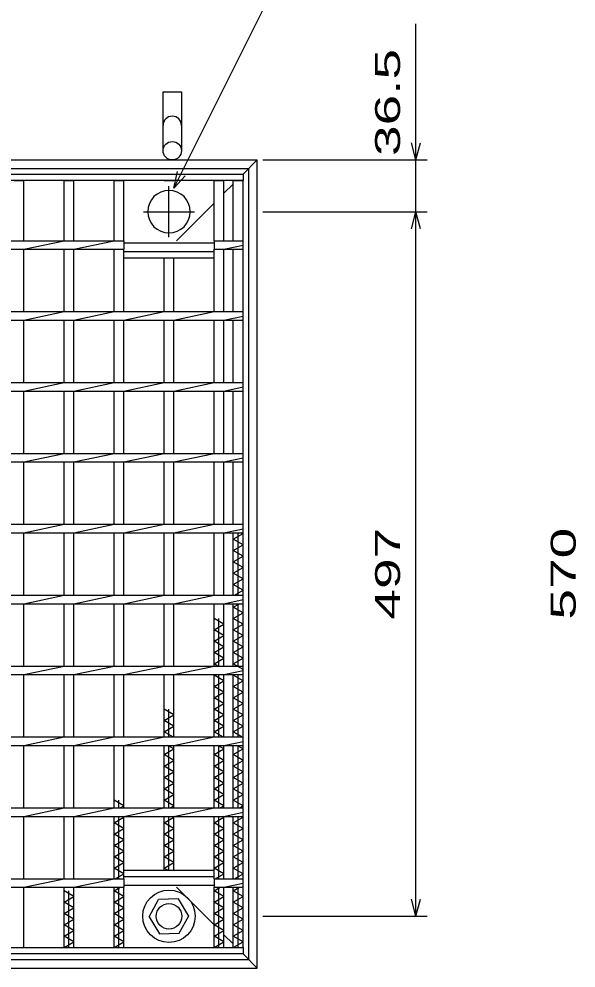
# Model space of a CAD drawing. Units: millimetres on the paper, with parts at other scales. Extents: x 0 to 355, y 0 to 234.
# Drawn here: x 111.6 to 160.8, y 107.7 to 191.4 of the extents above; entities that cross this region are included whole.
import ezdxf
from ezdxf.enums import TextEntityAlignment as Align

# ---------------------------------------------------------------- set-up
doc = ezdxf.new("R2010")
doc.units = ezdxf.units.MM
doc.linetypes.add('CHAIN', pattern=[18.5, 12, -1.5, 3.5, -1.5])
doc.linetypes.add('DASHED', pattern=[7.5, 6, -1.5])
for name, color, linetype, lineweight in [('16', 3, 'Continuous', 25), ('19', 6, 'Continuous', 25), ('22', 4, 'Continuous', 25)]:
    doc.layers.add(name, color=color, linetype=linetype, lineweight=lineweight)
doc.styles.add('ベクトル', font='')
doc.styles.get('ベクトル').set_extended_font_data('ベクトル')

msp = doc.modelspace()

# ---------------------------------------------------------------- linework, layer by layer
at = {"layer": '16'}
for p, q in [((62.625, 177.688), (131.375, 177.688)), ((131.375, 177.688), (131.375, 177.125)), ((131.375, 177.125), (62.625, 177.125)), ((111.162, 177.125), (112.037, 177.125)), ((112.037, 171.812), (112.037, 177.125)), ((115.575, 171.812), (115.575, 177.125)), ((115.575, 177.125), (116.45, 177.125)), ((116.45, 171.812), (116.45, 177.125)), ((119.988, 171.812), (119.988, 177.125)), ((119.988, 177.125), (120.863, 177.125)), ((120.863, 171.812), (120.863, 177.125)), ((124.4, 177.125), (125.275, 177.125)), ((128.812, 171.812), (128.812, 177.125)), ((128.812, 177.125), (129.688, 177.125)), ((129.688, 171.812), (129.688, 177.125)), ((130.5, 171.812), (130.5, 177.125)), ((130.5, 177.125), (131.375, 177.125)), ((131.375, 109.5), (131.375, 177.125)), ((75.863, 171.812), (120.863, 171.812)), ((112.037, 171.062), (115.575, 171.812)), ((116.45, 171.062), (119.988, 171.812)), ((120.863, 171.812), (120.863, 171.062)), ((120.863, 171.625), (128.813, 171.625)), ((128.812, 171.812), (131.375, 171.812)), ((128.812, 171.812), (128.812, 171.062)), ((131.375, 171.062), (131.375, 171.812)), ((75.863, 171.062), (120.863, 171.062)), ((112.037, 165.562), (112.037, 171.062)), ((115.575, 165.562), (115.575, 171.062)), ((116.45, 165.562), (116.45, 171.062)), ((119.988, 165.562), (119.988, 171.062)), ((120.863, 165.562), (120.863, 171.062)), ((120.863, 170.875), (128.813, 170.875)), ((120.863, 170.312), (120.863, 170.875)), ((128.812, 171.062), (131.375, 171.062)), ((128.812, 165.562), (128.812, 171.062)), ((128.813, 170.312), (128.813, 170.875)), ((129.688, 171.062), (131.375, 171.42)), ((129.688, 165.562), (129.688, 171.062)), ((130.5, 165.562), (130.5, 171.062)), ((120.863, 170.312), (128.813, 170.312)), ((124.4, 165.562), (124.4, 170.312)), ((125.275, 165.562), (125.275, 170.312)), ((62.625, 165.562), (131.375, 165.562)), ((112.037, 164.812), (115.575, 165.562)), ((116.45, 164.812), (119.988, 165.562)), ((120.863, 164.812), (124.4, 165.562)), ((125.275, 164.812), (128.812, 165.562)), ((129.688, 164.812), (131.375, 165.17)), ((131.375, 164.812), (131.375, 165.562)), ((62.625, 164.812), (131.375, 164.812)), ((112.037, 159.312), (112.037, 164.812)), ((115.575, 159.312), (115.575, 164.812)), ((116.45, 159.312), (116.45, 164.812)), ((119.988, 159.312), (119.988, 164.812)), ((120.863, 159.312), (120.863, 164.812)), ((124.4, 159.312), (124.4, 164.812)), ((125.275, 159.312), (125.275, 164.812)), ((128.812, 159.312), (128.812, 164.812)), ((129.688, 159.312), (129.688, 164.812)), ((130.5, 159.312), (130.5, 164.812)), ((62.625, 159.312), (131.375, 159.312)), ((112.037, 158.562), (115.575, 159.312)), ((116.45, 158.562), (119.988, 159.312)), ((120.863, 158.562), (124.4, 159.312)), ((125.275, 158.562), (128.812, 159.312)), ((131.375, 158.562), (131.375, 159.312)), ((62.625, 158.562), (131.375, 158.562)), ((112.037, 153.062), (112.037, 158.562)), ((115.575, 153.062), (115.575, 158.562)), ((116.45, 153.062), (116.45, 158.562)), ((119.988, 153.062), (119.988, 158.562)), ((120.863, 153.062), (120.863, 158.562)), ((124.4, 153.062), (124.4, 158.562)), ((125.275, 153.062), (125.275, 158.562)), ((128.812, 153.062), (128.812, 158.562)), ((129.688, 158.562), (131.375, 158.92)), ((129.688, 153.062), (129.688, 158.562)), ((130.5, 153.062), (130.5, 158.562)), ((62.625, 153.062), (131.375, 153.062)), ((62.625, 152.312), (131.375, 152.312)), ((112.037, 152.312), (115.575, 153.062)), ((112.037, 146.812), (112.037, 152.312)), ((115.575, 146.812), (115.575, 152.312)), ((116.45, 152.312), (119.988, 153.062)), ((116.45, 146.812), (116.45, 152.312)), ((119.988, 146.812), (119.988, 152.312)), ((120.863, 152.312), (124.4, 153.062)), ((120.863, 146.812), (120.863, 152.312)), ((124.4, 146.812), (124.4, 152.312)), ((125.275, 152.312), (128.812, 153.062)), ((125.275, 146.812), (125.275, 152.312)), ((128.812, 146.812), (128.812, 152.312)), ((129.688, 152.312), (131.375, 152.67)), ((129.688, 146.812), (129.688, 152.312)), ((130.5, 146.812), (130.5, 152.312)), ((131.375, 152.312), (131.375, 153.062)), ((62.625, 146.812), (131.375, 146.812)), ((112.037, 146.062), (115.575, 146.812)), ((116.45, 146.062), (119.988, 146.812)), ((120.863, 146.062), (124.4, 146.812)), ((125.275, 146.062), (128.812, 146.812)), ((131.375, 146.062), (131.375, 146.812)), ((62.625, 146.062), (131.375, 146.062)), ((112.037, 140.562), (112.037, 146.062)), ((115.575, 140.562), (115.575, 146.062)), ((116.45, 140.562), (116.45, 146.062)), ((119.988, 140.562), (119.988, 146.062)), ((120.863, 140.562), (120.863, 146.062)), ((124.4, 140.562), (124.4, 146.062)), ((125.275, 140.562), (125.275, 146.062)), ((128.812, 140.562), (128.812, 146.062)), ((129.688, 146.062), (131.375, 146.42)), ((129.688, 140.562), (129.688, 146.062)), ((130.5, 140.562), (130.5, 146.062)), ((130.5, 145.5), (131.375, 146)), ((130.938, 140.562), (130.938, 146.062)), ((131.375, 146), (131.266, 146.062)), ((131.375, 145), (130.5, 145.5)), ((130.5, 144.5), (131.375, 145)), ((131.375, 144), (130.5, 144.5)), ((130.5, 143.5), (131.375, 144)), ((131.375, 143), (130.5, 143.5)), ((130.5, 142.5), (131.375, 143)), ((131.375, 142), (130.5, 142.5)), ((130.5, 141.5), (131.375, 142)), ((131.375, 141), (130.5, 141.5)), ((130.609, 140.562), (131.375, 141)), ((62.625, 140.562), (131.375, 140.562)), ((62.625, 139.812), (131.375, 139.812)), ((112.037, 139.812), (115.575, 140.562)), ((112.037, 134.312), (112.037, 139.812)), ((115.575, 134.312), (115.575, 139.812)), ((116.45, 139.812), (119.988, 140.562)), ((116.45, 134.312), (116.45, 139.812)), ((119.988, 134.312), (119.988, 139.812)), ((120.863, 139.812), (124.4, 140.562)), ((120.863, 134.312), (120.863, 139.812)), ((124.4, 134.312), (124.4, 139.812)), ((125.275, 139.812), (128.812, 140.562)), ((125.275, 134.312), (125.275, 139.812)), ((128.812, 134.312), (128.812, 139.812)), ((129.688, 139.812), (131.375, 140.17)), ((129.688, 134.312), (129.688, 139.812)), ((130.5, 134.312), (130.5, 139.812)), ((130.5, 139.5), (131.047, 139.812)), ((130.938, 134.312), (130.938, 139.812)), ((131.375, 139.812), (131.375, 140.562)), ((131.375, 139), (130.5, 139.5)), ((130.5, 138.5), (131.375, 139)), ((129.688, 138), (128.812, 138.5)), ((129.25, 134.312), (129.25, 138.5)), ((131.375, 138), (130.5, 138.5)), ((128.812, 137.5), (129.688, 138)), ((129.688, 137), (128.812, 137.5)), ((130.5, 137.5), (131.375, 138)), ((131.375, 137), (130.5, 137.5)), ((128.812, 136.5), (129.688, 137)), ((129.688, 136), (128.812, 136.5)), ((130.5, 136.5), (131.375, 137)), ((131.375, 136), (130.5, 136.5)), ((128.812, 135.5), (129.688, 136)), ((130.5, 135.5), (131.375, 136)), ((129.688, 135), (128.812, 135.5)), ((128.812, 134.5), (129.688, 135)), ((131.375, 135), (130.5, 135.5)), ((130.5, 134.5), (131.375, 135)), ((62.625, 134.312), (131.375, 134.312)), ((112.037, 133.562), (115.575, 134.312)), ((116.45, 133.562), (119.988, 134.312)), ((120.863, 133.562), (124.4, 134.312)), ((125.275, 133.562), (128.812, 134.312)), ((129.141, 134.312), (128.812, 134.5)), ((129.688, 133.562), (131.375, 133.92)), ((131.375, 134), (130.5, 134.5)), ((131.375, 133.562), (131.375, 134.312)), ((62.625, 133.562), (131.375, 133.562)), ((112.037, 128.062), (112.037, 133.562)), ((115.575, 128.062), (115.575, 133.562)), ((116.45, 128.062), (116.45, 133.562)), ((119.988, 128.062), (119.988, 133.562)), ((120.863, 128.062), (120.863, 133.562)), ((124.4, 128.062), (124.4, 133.562)), ((125.275, 128.062), (125.275, 133.562)), ((128.812, 128.062), (128.812, 133.562)), ((128.812, 133.5), (128.922, 133.562)), ((129.688, 133), (128.812, 133.5)), ((129.25, 128.062), (129.25, 133.562)), ((129.688, 128.062), (129.688, 133.562)), ((130.5, 128.062), (130.5, 133.562)), ((130.5, 133.5), (130.609, 133.562)), ((131.375, 133), (130.5, 133.5)), ((130.938, 128.062), (130.938, 133.562)), ((128.812, 132.5), (129.688, 133)), ((129.688, 132), (128.812, 132.5)), ((130.5, 132.5), (131.375, 133)), ((131.375, 132), (130.5, 132.5)), ((128.812, 131.5), (129.688, 132)), ((129.688, 131), (128.812, 131.5)), ((130.5, 131.5), (131.375, 132)), ((131.375, 131), (130.5, 131.5)), ((128.812, 130.5), (129.688, 131)), ((130.5, 130.5), (131.375, 131)), ((125.275, 130), (124.4, 130.5)), ((124.4, 129.5), (125.275, 130)), ((124.838, 128.062), (124.838, 130.5)), ((129.688, 130), (128.812, 130.5)), ((128.812, 129.5), (129.688, 130)), ((131.375, 130), (130.5, 130.5)), ((130.5, 129.5), (131.375, 130)), ((125.275, 129), (124.4, 129.5)), ((124.4, 128.5), (125.275, 129)), ((129.688, 129), (128.812, 129.5)), ((128.812, 128.5), (129.688, 129)), ((131.375, 129), (130.5, 129.5)), ((130.5, 128.5), (131.375, 129)), ((62.625, 128.062), (131.375, 128.062)), ((112.037, 127.312), (115.575, 128.062)), ((116.45, 127.312), (119.988, 128.062)), ((120.863, 127.312), (124.4, 128.062)), ((125.166, 128.062), (124.4, 128.5)), ((125.275, 127.312), (128.812, 128.062)), ((129.578, 128.062), (128.812, 128.5)), ((131.375, 128), (130.5, 128.5)), ((131.375, 127.312), (131.375, 128.062)), ((62.625, 127.312), (131.375, 127.312)), ((112.037, 121.812), (112.037, 127.312)), ((115.575, 121.812), (115.575, 127.312)), ((116.45, 121.812), (116.45, 127.312)), ((119.988, 121.812), (119.988, 127.312)), ((120.863, 121.812), (120.863, 127.312)), ((124.4, 121.812), (124.4, 127.312)), ((125.275, 127), (124.728, 127.312)), ((124.838, 121.812), (124.838, 127.312)), ((125.275, 121.812), (125.275, 127.312)), ((128.812, 121.812), (128.812, 127.312)), ((129.688, 127), (129.141, 127.312)), ((129.25, 121.812), (129.25, 127.312)), ((129.688, 127.312), (131.375, 127.67)), ((129.688, 121.812), (129.688, 127.312)), ((130.5, 121.812), (130.5, 127.312)), ((131.375, 127), (130.828, 127.312)), ((130.938, 121.812), (130.938, 127.312)), ((124.4, 126.5), (125.275, 127)), ((125.275, 126), (124.4, 126.5)), ((128.812, 126.5), (129.688, 127)), ((129.688, 126), (128.812, 126.5)), ((130.5, 126.5), (131.375, 127)), ((131.375, 126), (130.5, 126.5)), ((124.4, 125.5), (125.275, 126)), ((128.812, 125.5), (129.688, 126)), ((130.5, 125.5), (131.375, 126)), ((125.275, 125), (124.4, 125.5)), ((124.4, 124.5), (125.275, 125)), ((129.688, 125), (128.812, 125.5)), ((128.812, 124.5), (129.688, 125)), ((131.375, 125), (130.5, 125.5)), ((130.5, 124.5), (131.375, 125)), ((125.275, 124), (124.4, 124.5)), ((124.4, 123.5), (125.275, 124)), ((129.688, 124), (128.812, 124.5)), ((128.812, 123.5), (129.688, 124)), ((131.375, 124), (130.5, 124.5)), ((130.5, 123.5), (131.375, 124)), ((125.275, 123), (124.4, 123.5)), ((129.688, 123), (128.812, 123.5)), ((131.375, 123), (130.5, 123.5)), ((120.863, 122), (119.988, 122.5)), ((120.425, 121.812), (120.425, 122.5)), ((124.4, 122.5), (125.275, 123)), ((125.275, 122), (124.4, 122.5)), ((128.812, 122.5), (129.688, 123)), ((129.688, 122), (128.812, 122.5)), ((130.5, 122.5), (131.375, 123)), ((131.375, 122), (130.5, 122.5)), ((62.625, 121.812), (131.375, 121.812)), ((112.037, 121.062), (115.575, 121.812)), ((116.45, 121.062), (119.988, 121.812)), ((120.534, 121.812), (120.863, 122)), ((120.863, 121.062), (124.4, 121.812)), ((124.947, 121.812), (125.275, 122)), ((125.275, 121.062), (128.812, 121.812)), ((129.359, 121.812), (129.688, 122)), ((129.688, 121.062), (131.375, 121.42)), ((131.047, 121.812), (131.375, 122)), ((131.375, 121.062), (131.375, 121.812)), ((62.625, 121.062), (131.375, 121.062)), ((112.037, 115.562), (112.037, 121.062)), ((115.575, 115.562), (115.575, 121.062)), ((116.45, 115.562), (116.45, 121.062)), ((119.988, 115.562), (119.988, 121.062)), ((119.988, 120.5), (120.863, 121)), ((120.863, 120), (119.988, 120.5)), ((120.425, 115.562), (120.425, 121.062)), ((120.863, 121), (120.753, 121.062)), ((120.863, 115.562), (120.863, 121.062)), ((124.4, 116.312), (124.4, 121.062)), ((124.4, 120.5), (125.275, 121)), ((125.275, 120), (124.4, 120.5)), ((124.838, 116.312), (124.838, 121.062)), ((125.275, 121), (125.166, 121.062)), ((125.275, 116.312), (125.275, 121.062)), ((128.812, 115.562), (128.812, 121.062)), ((128.812, 120.5), (129.688, 121)), ((129.688, 120), (128.812, 120.5)), ((129.25, 115.562), (129.25, 121.062)), ((129.688, 121), (129.578, 121.062)), ((129.688, 115.562), (129.688, 121.062)), ((130.5, 115.562), (130.5, 121.062)), ((130.5, 120.5), (131.375, 121)), ((131.375, 120), (130.5, 120.5)), ((130.938, 115.562), (130.938, 121.062)), ((131.375, 121), (131.266, 121.062)), ((119.988, 119.5), (120.863, 120)), ((124.4, 119.5), (125.275, 120)), ((128.812, 119.5), (129.688, 120)), ((130.5, 119.5), (131.375, 120)), ((120.863, 119), (119.988, 119.5)), ((119.988, 118.5), (120.863, 119)), ((125.275, 119), (124.4, 119.5)), ((124.4, 118.5), (125.275, 119)), ((129.688, 119), (128.812, 119.5)), ((128.812, 118.5), (129.688, 119)), ((131.375, 119), (130.5, 119.5)), ((130.5, 118.5), (131.375, 119)), ((120.863, 118), (119.988, 118.5)), ((119.988, 117.5), (120.863, 118)), ((125.275, 118), (124.4, 118.5)), ((124.4, 117.5), (125.275, 118)), ((129.688, 118), (128.812, 118.5)), ((128.812, 117.5), (129.688, 118)), ((131.375, 118), (130.5, 118.5)), ((130.5, 117.5), (131.375, 118)), ((120.863, 117), (119.988, 117.5)), ((125.275, 117), (124.4, 117.5)), ((129.688, 117), (128.812, 117.5)), ((131.375, 117), (130.5, 117.5)), ((119.988, 116.5), (120.863, 117)), ((120.863, 116), (119.988, 116.5)), ((124.4, 116.5), (125.275, 117)), ((124.728, 116.312), (124.4, 116.5)), ((128.812, 116.5), (129.688, 117)), ((129.688, 116), (128.812, 116.5)), ((130.5, 116.5), (131.375, 117)), ((131.375, 116), (130.5, 116.5)), ((75.863, 115.562), (120.863, 115.562)), ((112.037, 114.812), (115.575, 115.562)), ((116.45, 114.812), (119.988, 115.562)), ((120.097, 115.562), (120.863, 116)), ((120.863, 116.312), (128.813, 116.312)), ((120.863, 115.75), (120.863, 116.312)), ((120.863, 115.75), (128.813, 115.75)), ((120.863, 115.562), (120.863, 114.812)), ((128.812, 115.562), (131.375, 115.562)), ((128.812, 115.562), (128.812, 114.812)), ((128.813, 115.75), (128.813, 116.312)), ((128.922, 115.562), (129.688, 116)), ((130.609, 115.562), (131.375, 116)), ((131.375, 114.812), (131.375, 115.562)), ((75.863, 114.812), (120.863, 114.812)), ((112.037, 109.5), (112.037, 114.812)), ((115.575, 109.5), (115.575, 114.812)), ((116.45, 109.5), (116.45, 114.812)), ((119.988, 109.5), (119.988, 114.812)), ((119.988, 114.5), (120.534, 114.812)), ((120.425, 109.5), (120.425, 114.812)), ((120.863, 115), (128.813, 115)), ((120.863, 109.5), (120.863, 114.812)), ((128.812, 114.812), (131.375, 114.812)), ((128.812, 109.5), (128.812, 114.812)), ((128.812, 114.5), (129.359, 114.812)), ((129.25, 109.5), (129.25, 114.812)), ((129.688, 114.812), (131.375, 115.17)), ((129.688, 109.5), (129.688, 114.812)), ((130.5, 109.5), (130.5, 114.812)), ((130.5, 114.5), (131.047, 114.812)), ((130.938, 109.5), (130.938, 114.812)), ((116.45, 114), (115.575, 114.5)), ((115.575, 113.5), (116.45, 114)), ((116.012, 109.5), (116.012, 114.5)), ((120.863, 114), (119.988, 114.5)), ((119.988, 113.5), (120.863, 114)), ((129.688, 114), (128.812, 114.5)), ((128.812, 113.5), (129.688, 114)), ((131.375, 114), (130.5, 114.5)), ((130.5, 113.5), (131.375, 114)), ((116.45, 113), (115.575, 113.5)), ((115.575, 112.5), (116.45, 113)), ((120.863, 113), (119.988, 113.5)), ((119.988, 112.5), (120.863, 113)), ((123.088, 112.207), (123.926, 113.744)), ((125.675, 113.786), (123.926, 113.744)), ((126.588, 112.25), (125.675, 113.786)), ((129.688, 113), (128.812, 113.5)), ((128.812, 112.5), (129.688, 113)), ((131.375, 113), (130.5, 113.5)), ((130.5, 112.5), (131.375, 113)), ((116.45, 112), (115.575, 112.5)), ((120.863, 112), (119.988, 112.5)), ((123.088, 112.207), (124, 110.714)), ((125.749, 110.756), (126.587, 112.293)), ((129.688, 112), (128.812, 112.5)), ((131.375, 112), (130.5, 112.5)), ((115.575, 111.5), (116.45, 112)), ((116.45, 111), (115.575, 111.5)), ((119.988, 111.5), (120.863, 112)), ((120.863, 111), (119.988, 111.5)), ((128.812, 111.5), (129.688, 112)), ((129.688, 111), (128.812, 111.5)), ((130.5, 111.5), (131.375, 112)), ((131.375, 111), (130.5, 111.5)), ((115.575, 110.5), (116.45, 111)), ((116.45, 110), (115.575, 110.5)), ((119.988, 110.5), (120.863, 111)), ((120.863, 110), (119.988, 110.5)), ((124, 110.714), (125.749, 110.756)), ((128.812, 110.5), (129.688, 111)), ((129.688, 110), (128.812, 110.5)), ((130.5, 110.5), (131.375, 111)), ((131.375, 110), (130.5, 110.5)), ((115.575, 109.5), (116.45, 110)), ((119.988, 109.5), (120.863, 110)), ((128.812, 109.5), (129.688, 110)), ((130.5, 109.5), (131.375, 110)), ((62.625, 109.5), (131.375, 109.5)), ((131.375, 108.938), (62.625, 108.938)), ((111.162, 109.5), (112.037, 109.5)), ((115.575, 109.5), (116.45, 109.5)), ((119.988, 109.5), (120.863, 109.5)), ((124.4, 109.5), (125.275, 109.5)), ((128.812, 109.5), (129.688, 109.5)), ((130.5, 109.5), (131.375, 109.5)), ((131.375, 109.5), (131.375, 108.938))]:
    msp.add_line(p, q, dxfattribs=at)
at = {"layer": '16', "linetype": 'CHAIN'}
for p, q in [((124.838, 172.125), (124.838, 176.625)), ((122.588, 174.375), (127.088, 174.375))]:
    msp.add_line(p, q, dxfattribs=at)
at = {"layer": '16'}
for radius in [2.312, 1.125]:
    msp.add_circle((124.838, 112.25), radius, dxfattribs=at)
for start, end in [(90, 270), (270, 90)]:
    msp.add_arc((124.838, 174.375), 1.875, start, end, dxfattribs=at)
at = {"layer": '19'}
for p, q in [((124.312, 179.75), (124.312, 184.952)), ((124.312, 184.952), (125.938, 184.952)), ((125.938, 184.952), (125.938, 179.75)), ((61.375, 178.938), (132.625, 178.938)), ((132.625, 107.688), (132.625, 178.938)), ((62.125, 178.188), (131.875, 178.188)), ((131.875, 108.438), (131.875, 178.188)), ((62.125, 108.438), (131.875, 108.438)), ((61.375, 107.688), (132.625, 107.688))]:
    msp.add_line(p, q, dxfattribs=at)
at = {"layer": '19', "linetype": 'DASHED'}
for p, q in [((131.375, 177.688), (132.625, 178.938)), ((129.688, 176), (130.5, 176.812)), ((125.5, 171.812), (128.812, 175.125)), ((128.812, 111.5), (125.5, 114.812)), ((130.5, 109.812), (129.688, 110.625)), ((132.625, 107.688), (131.375, 108.938))]:
    msp.add_line(p, q, dxfattribs=at)
at = {"layer": '19'}
msp.add_circle((125.125, 179.75), 0.812, dxfattribs=at)
msp.add_arc((125.125, 181.98), 0.812, 0, 180, dxfattribs=at)
at = {"layer": '22'}
for p, q in [((125.275, 176.45), (133.275, 192.45)), ((146.625, 178.938), (146.625, 190.938)), ((146.625, 178.938), (146.225, 180.438)), ((146.625, 178.938), (147.025, 180.438)), ((133.125, 178.938), (147.625, 178.938)), ((146.625, 174.375), (146.625, 178.938)), ((125.275, 176.45), (125.575, 177.91)), ((125.275, 176.45), (126.275, 177.55)), ((133.125, 174.375), (147.625, 174.375)), ((146.225, 172.875), (146.625, 174.375)), ((147.025, 172.875), (146.625, 174.375)), ((146.625, 112.25), (146.625, 174.375)), ((146.625, 112.25), (146.225, 113.75)), ((146.625, 112.25), (147.025, 113.75)), ((133.125, 112.25), (147.625, 112.25))]:
    msp.add_line(p, q, dxfattribs=at)

# ---------------------------------------------------------------- texts
at = {"layer": '22', "color": 2, "style": 'ベクトル', "width": 1.65}
for s, p in [(' 36.5 ', (144.125, 177.938)), (' 497 ', (144.125, 137.062)), (' 570 ', (159.625, 137.062))]:
    msp.add_text(s, height=2.199, rotation=90, dxfattribs=at).set_placement(p, align=Align.MIDDLE_LEFT)

doc.saveas('drawing.dxf')
